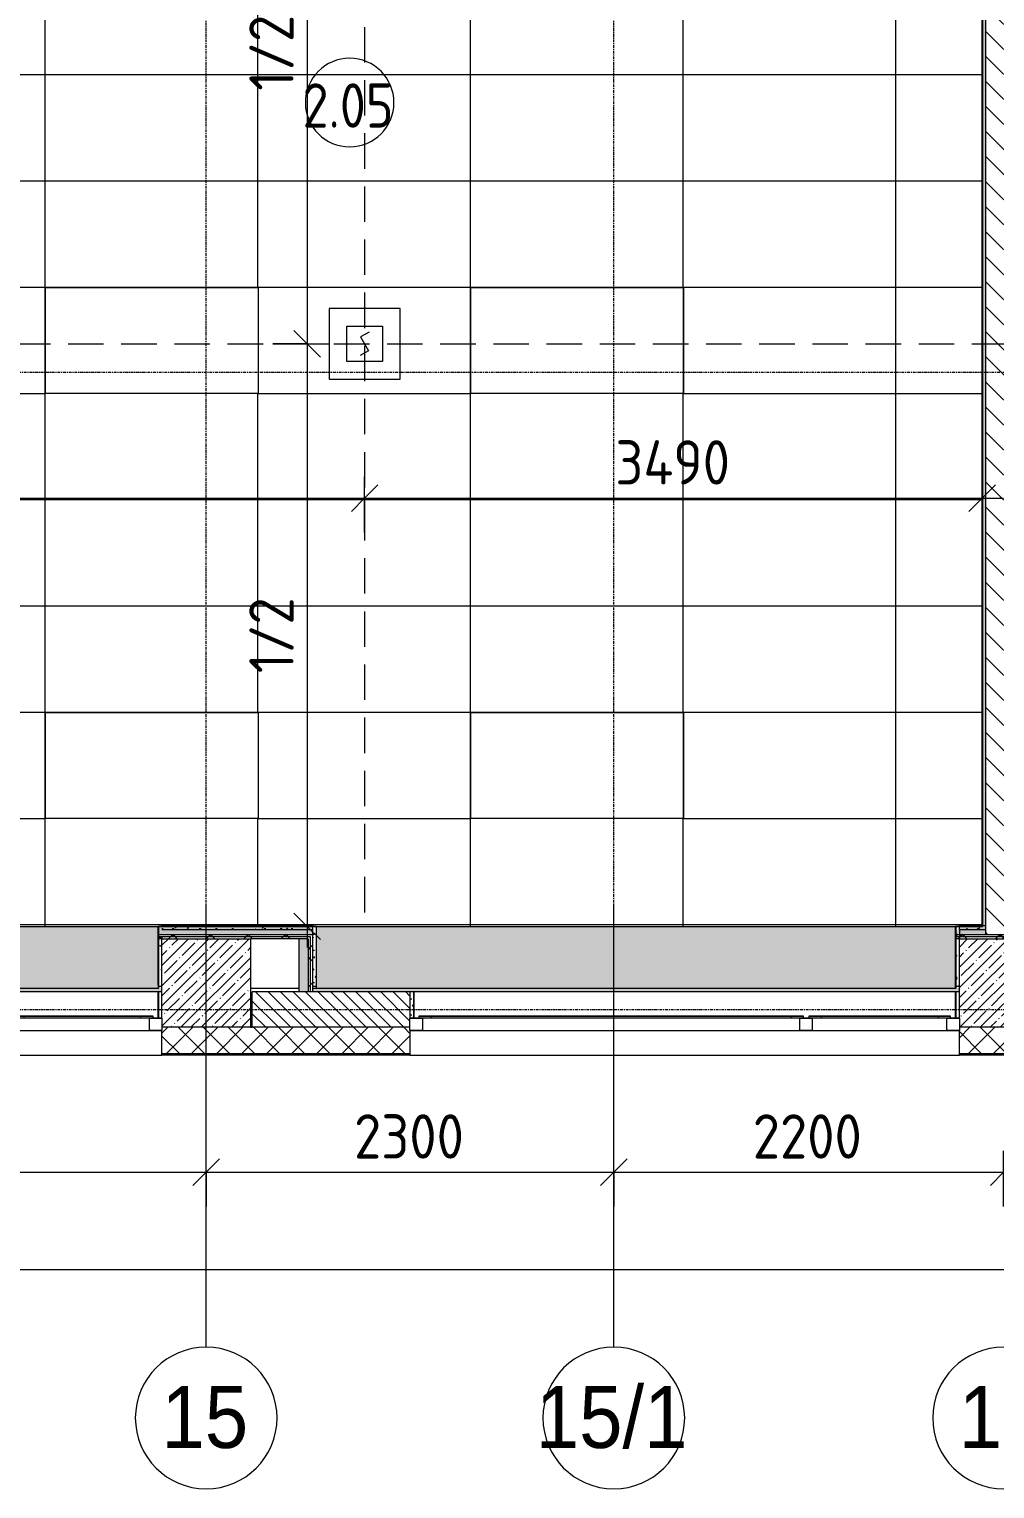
# Model space of a CAD drawing. Header units: millimetres. Extents: x 34897 to 231692, y -8553 to 29000.
# Drawn here: x 51161 to 56610, y -2706 to 5537 of the extents above; entities that cross this region are included whole.
import ezdxf

# ---------------------------------------------------------------- set-up
doc = ezdxf.new("R2010")
doc.units = ezdxf.units.MM
doc.linetypes.add('ADSK_Штрих_ш2 п1', pattern=[300, 200, -100])
doc.linetypes.add('Осевая', pattern=[31.75, 6.35, -4.7625, 15.875, -4.7625])
for name, color, linetype, lineweight in [('A-ANNO-DIMS', 7, 'Continuous', 9), ('A-ANNO-DIMS-100', 7, 'Continuous', 9), ('A-AREA-IDEN', 7, 'Continuous', 9), ('A-CLNG-PATT', 7, 'Continuous', 9), ('A-DETL', 7, 'Continuous', 9), ('A-DETL-1', 7, 'ADSK_Штрих_ш2 п1', 9), ('A-GLAZ', 7, 'Continuous', 9), ('A-GLAZ-1', 7, 'Continuous', 13), ('A-WALL', 7, 'Continuous', 9), ('I-WALL', 7, 'Continuous', 9), ('S-COLS', 7, 'Continuous', 9), ('Оси', 7, 'Continuous', 9), ('Оси-1', 7, 'Continuous', 20), ('Оси-2', 7, 'Осевая', 9)]:
    doc.layers.add(name, color=color, linetype=linetype, lineweight=lineweight)
for name, color, linetype, lineweight, true_color in [('A-ANNO-NOTE', 1, 'Continuous', 9, 0xff0000), ('A-CLNG-1', 7, 'Continuous', 9, 0xeaeaea), ('A-WALL-1', 7, 'Continuous', 9, 0x3c3c3c), ('A-WALL-2', 7, 'Continuous', 9, 0x535353), ('A-WALL-FNSH-1', 7, 'Continuous', 9, 0x3c3c3c), ('I-WALL-1', 7, 'Continuous', 9, 0x535353), ('S-COLS-1', 9, 'Continuous', 9, 0x808080), ('S-COLS-2', 7, 'Continuous', 9, 0x3c3c3c)]:
    doc.layers.add(name, color=color, linetype=linetype, lineweight=lineweight, true_color=true_color)
doc.layers.add('A-CLNG-PATT-1', color=7, linetype='Continuous', lineweight=9, transparency=1)
doc.styles.add('Arial', font='arial.ttf', dxfattribs={"width": 0.9, "height": 350})
doc.styles.add('GOST Common', font='GOST_Common.ttf', dxfattribs={"width": 0.9, "height": 250})
doc.styles.add('ISOCPEUR', font='isocpeur.ttf', dxfattribs={"width": 0.9, "height": 250})
doc.dimstyles.new('ISO-2_5_0_9К_БОЛЬШОЙ', dxfattribs={"dimscale": 304.8, "dimtxt": 248.995294, "dimasz": 0.492126, "dimexe": 0.393701, "dimexo": 0.984252, "dimgap": 0, "dimtad": 1, "dimdec": 0, "dimrnd": 10, "dimzin": 0, "dimdsep": 46, "dimtxsty": 'ISOCPEUR', "dimblk1": 'OBLIQUE', "dimblk2": 'OBLIQUE', "dimsah": 1, "dimcen": 0.09, "dimdle": 0.393701, "dimazin": 0, "dimtfac": 1, "dimtdec": 4, "dimtix": 1, "dimtmove": 0, "dimatfit": 3, "dimfxl": 1, "dimtvp": 1, "dimtolj": 1, "dimtzin": 0, "dimarcsym": 2})
pattern_1 = [(0, (0, 0), (121.92, 30.48), [10.058, -81.382, 10.058, -81.382, -487.68]), (0, (0, 0), (121.92, 30.48), [-182.88, 10.058, -172.822, 10.058, -81.382, -213.36]), (0, (0, 0), (121.92, 30.48), [-457.2, 10.058, -50.902, 10.058, -142.342]), (120, (45.72, 15.24), (-87.356454, 90.345817), [10.058, -81.382, 10.058, -81.382, -487.68]), (120, (45.72, 15.24), (-87.356454, 90.345817), [-182.88, 10.058, -172.822, 10.058, -81.382, -213.36]), (120, (45.72, 15.24), (-87.356454, 90.345817), [-457.2, 10.058, -50.902, 10.058, -142.342]), (240, (60.96, 76.2), (-34.563546, -120.825817), [10.058, -81.382, 10.058, -81.382, -487.68]), (240, (60.96, 76.2), (-34.563546, -120.825817), [-182.88, 10.058, -172.822, 10.058, -81.382, -213.36]), (240, (60.96, 76.2), (-34.563546, -120.825817), [-457.2, 10.058, -50.902, 10.058, -142.342])]
pattern_2 = [(45, (0, 0), (-106.066, 106.066), []), (135, (0, 0), (-106.066, -106.066), [])]

# ---------------------------------------------------------------- blocks, each defined once
blk = doc.blocks.new('BSC_Колонна _Прямоугольная - 500х500-V8-Сводный план потолков 2 этажа в осях 12-23')
at = {"layer": 'S-COLS-1'}
h = blk.add_hatch(dxfattribs=at)
h.set_pattern_fill('FP_9', color=256, style=0, pattern_type=2)
h.set_pattern_definition([(45, (-52160, -150), (-57.02463, 57.02463), []), (45, (-52102.975, -150), (-57.02463, 57.02463), [100.806, -20.161, 3.353, -16.808])])
h.paths.add_polyline_path([(-250, -250), (250, -250), (250, 250), (-250, 250), (-250, -198)])
at = {"layer": 'S-COLS-2'}
for p, q in [((-250, 250), (250, 250)), ((-250, -198), (-250, 250)), ((250, 250), (250, -250)), ((250, -250), (-250, -250))]:
    blk.add_line(p, q, dxfattribs=at)
blk = doc.blocks.new('BSC_Колонна _Прямоугольная - 500х500-V16-Сводный план потолков 2 этажа в осях 12-23')
at = {"layer": 'S-COLS-1'}
h = blk.add_hatch(dxfattribs=at)
h.set_pattern_fill('FP_26', color=256, style=0, pattern_type=2)
h.set_pattern_definition([(45, (-56660, -150), (-57.02463, 57.02463), []), (45, (-56602.975, -150), (-57.02463, 57.02463), [100.806, -20.161, 3.353, -16.808])])
h.paths.add_polyline_path([(-250, -250), (250, -250), (250, 250), (-250, 250), (-250, -198)])
at = {"layer": 'S-COLS-2'}
for p, q in [((-250, 250), (250, 250)), ((-250, -198), (-250, 250)), ((250, 250), (250, -250)), ((250, -250), (-250, -250))]:
    blk.add_line(p, q, dxfattribs=at)
blk = doc.blocks.new('120_Окно_СКБ_2Ст - 120_Окно_СКБ_2Ст 3100х2500 _мал_ створка слева-2_-22446420-Сводный план потолков 2 этажа в осях 12-23')
at = {"layer": 'A-GLAZ'}
for p, q in [((1550, -57), (-1550, -57)), ((-1550, -127), (1550, -127))]:
    blk.add_line(p, q, dxfattribs=at)
at = {"layer": 'A-GLAZ-1'}
for p, q in [((-1550, -127), (-1550, -57)), ((-1550, -57), (-1480, -57)), ((-1480, -57), (-1480, -127)), ((-720, -127), (-720, -57)), ((-720, -57), (-650, -57)), ((-650, -57), (-650, -127)), ((1480, -127), (1480, -57)), ((1480, -57), (1550, -57)), ((1550, -57), (1550, -127)), ((-1480, -127), (-1550, -127)), ((-1500, -127), (-1500, -137)), ((-1500, -137), (-700, -137)), ((-700, -137), (-1500, -137)), ((-1430, -137), (-1430, -127)), ((-770, -137), (-770, -127)), ((-650, -127), (-720, -127)), ((-700, -137), (-700, -127)), ((-670, -127), (-670, -137)), ((-670, -137), (1500, -137)), ((1500, -137), (-670, -137)), ((-600, -137), (-600, -127)), ((1430, -137), (1430, -127)), ((1550, -127), (1480, -127)), ((1500, -137), (1500, -127))]:
    blk.add_line(p, q, dxfattribs=at)
blk = doc.blocks.new('Ось сетки - D8-29747960-Сводный план потолков 2 этажа в осях 12-23')
at = {"layer": 'Оси-1'}
for start, end in [(360, 180), (180, 360)]:
    blk.add_arc((0, 0), 4, start, end, dxfattribs=at)
blk = doc.blocks.new('DIMBLOCK6-Сводный план потолков 2 этажа в осях 12-23')
at = {"layer": 'A-ANNO-DIMS-100'}
for p, q in [((48460, -1111.8), (48460, -797.9)), ((52160, -1111.8), (52160, -797.9)), ((48460, -917.9), (52160, -917.9)), ((48460, -917.9), (48460, -1111.8)), ((52160, -917.9), (52160, -1111.8))]:
    blk.add_line(p, q, dxfattribs=at)
at = {"layer": 'A-ANNO-DIMS-100', "lineweight": 20}
for p, q in [((48460, -917.9), (48535, -842.9)), ((52160, -917.9), (52235, -842.9)), ((48460, -917.9), (48385, -992.9)), ((52160, -917.9), (52085, -992.9))]:
    blk.add_line(p, q, dxfattribs=at)
at = {"layer": 'A-ANNO-DIMS-100', "color": 0, "insert": (49994, -591.3), "char_height": 250, "width": 758.478, "attachment_point": 1, "line_spacing_factor": 1.149209, "style": 'ISOCPEUR'}
blk.add_mtext('3700', dxfattribs=at)
blk = doc.blocks.new('_Oblique')
at = {"color": 0, "linetype": 'ByBlock', "lineweight": -2}
blk.add_line((-0.5, -0.5), (0.5, 0.5), dxfattribs=at)
blk = doc.blocks.new('DIMBLOCK7-Сводный план потолков 2 этажа в осях 12-23')
at = {"layer": 'A-ANNO-DIMS-100'}
for p, q in [((52160, -1111.8), (52160, -797.9)), ((54460, -1111.8), (54460, -797.9)), ((52160, -917.9), (54460, -917.9)), ((52160, -917.9), (52160, -1111.8)), ((54460, -917.9), (54460, -1111.8))]:
    blk.add_line(p, q, dxfattribs=at)
at = {"layer": 'A-ANNO-DIMS-100', "lineweight": 20}
for p, q in [((52160, -917.9), (52235, -842.9)), ((54460, -917.9), (54535, -842.9)), ((52160, -917.9), (52085, -992.9)), ((54460, -917.9), (54385, -992.9))]:
    blk.add_line(p, q, dxfattribs=at)
at = {"layer": 'A-ANNO-DIMS-100', "color": 0, "insert": (52994, -591.3), "char_height": 250, "width": 758.478, "attachment_point": 1, "line_spacing_factor": 1.149209, "style": 'ISOCPEUR'}
blk.add_mtext('2300', dxfattribs=at)
blk = doc.blocks.new('DIMBLOCK8-Сводный план потолков 2 этажа в осях 12-23')
at = {"layer": 'A-ANNO-DIMS-100'}
for p, q in [((54460, -1111.8), (54460, -797.9)), ((56660, -1111.8), (56660, -797.9)), ((54460, -917.9), (56660, -917.9)), ((54460, -917.9), (54460, -1111.8)), ((56660, -917.9), (56660, -1111.8))]:
    blk.add_line(p, q, dxfattribs=at)
at = {"layer": 'A-ANNO-DIMS-100', "lineweight": 20}
for p, q in [((54460, -917.9), (54535, -842.9)), ((56660, -917.9), (56735, -842.9)), ((54460, -917.9), (54385, -992.9)), ((56660, -917.9), (56585, -992.9))]:
    blk.add_line(p, q, dxfattribs=at)
at = {"layer": 'A-ANNO-DIMS-100', "color": 0, "insert": (55244, -591.3), "char_height": 250, "width": 758.478, "attachment_point": 1, "line_spacing_factor": 1.149209, "style": 'ISOCPEUR'}
blk.add_mtext('2200', dxfattribs=at)
blk = doc.blocks.new('DIMBLOCK9-Сводный план потолков 2 этажа в осях 12-23')
at = {"layer": 'A-ANNO-DIMS-100'}
for p, q in [((56660, -1111.8), (56660, -797.9)), ((60460, -1111.8), (60460, -797.9)), ((56660, -917.9), (60460, -917.9)), ((56660, -917.9), (56660, -1111.8)), ((60460, -917.9), (60460, -1111.8))]:
    blk.add_line(p, q, dxfattribs=at)
at = {"layer": 'A-ANNO-DIMS-100', "lineweight": 20}
for p, q in [((56660, -917.9), (56735, -842.9)), ((60460, -917.9), (60535, -842.9)), ((56660, -917.9), (56585, -992.9)), ((60460, -917.9), (60385, -992.9))]:
    blk.add_line(p, q, dxfattribs=at)
at = {"layer": 'A-ANNO-DIMS-100', "color": 0, "insert": (58244, -591.3), "char_height": 250, "width": 758.478, "attachment_point": 1, "line_spacing_factor": 1.149209, "style": 'ISOCPEUR'}
blk.add_mtext('3800', dxfattribs=at)
blk = doc.blocks.new('DIMBLOCK19-Сводный план потолков 2 этажа в осях 12-23')
at = {"layer": 'A-ANNO-DIMS-100'}
for p, q in [((38310, -1662), (38310, -1348.1)), ((84560, -1662), (84560, -1348.1)), ((38190, -1468.1), (84680, -1468.1)), ((38310, -1468.1), (38310, -1662)), ((84560, -1468.1), (84560, -1662))]:
    blk.add_line(p, q, dxfattribs=at)
at = {"layer": 'A-ANNO-DIMS-100', "lineweight": 20}
for p, q in [((38310, -1468.1), (38385, -1393.1)), ((84560, -1468.1), (84635, -1393.1)), ((38310, -1468.1), (38235, -1543.1)), ((84560, -1468.1), (84485, -1543.1))]:
    blk.add_line(p, q, dxfattribs=at)
at = {"layer": 'A-ANNO-DIMS-100', "color": 0, "insert": (61028, -1141.5), "char_height": 250, "width": 976.828, "attachment_point": 1, "line_spacing_factor": 1.149209, "style": 'ISOCPEUR'}
blk.add_mtext('46250', dxfattribs=at)
blk = doc.blocks.new('Марка_Помещения - Номер-25198446-Сводный план потолков 2 этажа в осях 12-23')
at = {"layer": 'A-AREA-IDEN'}
for start, end in [(360, 180), (180, 360)]:
    blk.add_arc((0, 0), 2.5, start, end, dxfattribs=at)
blk = doc.blocks.new('DIMBLOCK66-Сводный план потолков 2 этажа в осях 12-23')
at = {"layer": 'A-ANNO-DIMS-100', "lineweight": 20}
for p, q in [((52729.8, 7050), (52654.8, 7125)), ((52729.8, 7050), (52804.8, 6975)), ((52729.8, 3760), (52654.8, 3835)), ((52729.8, 3760), (52804.8, 3685))]:
    blk.add_line(p, q, dxfattribs=at)
at = {"layer": 'A-ANNO-DIMS-100'}
for p, q in [((52729.8, 7170), (52729.8, 3760)), ((52535.8, 7050), (52849.8, 7050)), ((52729.8, 7050), (52535.8, 7050)), ((52535.8, 3760), (52849.8, 3760)), ((52729.8, 3760), (52535.8, 3760))]:
    blk.add_line(p, q, dxfattribs=at)
at = {"layer": 'A-ANNO-DIMS-100', "color": 0, "insert": (52403.2, 5189.5), "char_height": 250, "width": 517.144, "attachment_point": 1, "rotation": 90, "line_spacing_factor": 1.149209, "style": 'ISOCPEUR'}
blk.add_mtext('1/2', dxfattribs=at)
blk = doc.blocks.new('DIMBLOCK67-Сводный план потолков 2 этажа в осях 12-23')
at = {"layer": 'A-ANNO-DIMS-100', "lineweight": 20}
for p, q in [((52729.8, 3760), (52654.8, 3835)), ((52729.8, 3760), (52804.8, 3685)), ((52729.8, 470), (52654.8, 545)), ((52729.8, 470), (52804.8, 395))]:
    blk.add_line(p, q, dxfattribs=at)
at = {"layer": 'A-ANNO-DIMS-100'}
for p, q in [((52535.8, 3760), (52849.8, 3760)), ((52729.8, 3760), (52535.8, 3760)), ((52729.8, 3760), (52729.8, 350)), ((52535.8, 470), (52849.8, 470)), ((52729.8, 470), (52535.8, 470))]:
    blk.add_line(p, q, dxfattribs=at)
at = {"layer": 'A-ANNO-DIMS-100', "color": 0, "insert": (52403.2, 1899.5), "char_height": 250, "width": 517.144, "attachment_point": 1, "rotation": 90, "line_spacing_factor": 1.149209, "style": 'ISOCPEUR'}
blk.add_mtext('1/2', dxfattribs=at)
blk = doc.blocks.new('DIMBLOCK68-Сводный план потолков 2 этажа в осях 12-23')
at = {"layer": 'A-ANNO-DIMS-100'}
for p, q in [((47651, 2694.7), (47651, 3008.7)), ((53054, 2694.7), (53054, 3008.7)), ((47531, 2888.7), (53054, 2888.7)), ((47651, 2888.7), (47651, 2694.7)), ((53054, 2888.7), (53054, 2694.7))]:
    blk.add_line(p, q, dxfattribs=at)
at = {"layer": 'A-ANNO-DIMS-100', "lineweight": 20}
for p, q in [((47651, 2888.7), (47576, 2813.7)), ((47651, 2888.7), (47726, 2963.7)), ((53054, 2888.7), (52979, 2813.7)), ((53054, 2888.7), (53129, 2963.7))]:
    blk.add_line(p, q, dxfattribs=at)
at = {"layer": 'A-ANNO-DIMS-100', "color": 0, "insert": (50024.5, 3215.3), "char_height": 250, "width": 787.208, "attachment_point": 1, "line_spacing_factor": 1.149209, "style": 'ISOCPEUR'}
blk.add_mtext('5400', dxfattribs=at)
blk = doc.blocks.new('DIMBLOCK69-Сводный план потолков 2 этажа в осях 12-23')
at = {"layer": 'A-ANNO-DIMS-100'}
for p, q in [((53054, 2694.7), (53054, 3008.7)), ((56539, 2694.7), (56539, 3008.7)), ((53054, 2888.7), (56659, 2888.7)), ((53054, 2888.7), (53054, 2694.7)), ((56539, 2888.7), (56539, 2694.7))]:
    blk.add_line(p, q, dxfattribs=at)
at = {"layer": 'A-ANNO-DIMS-100', "lineweight": 20}
for p, q in [((53054, 2888.7), (52979, 2813.7)), ((53054, 2888.7), (53129, 2963.7)), ((56539, 2888.7), (56464, 2813.7)), ((56539, 2888.7), (56614, 2963.7))]:
    blk.add_line(p, q, dxfattribs=at)
at = {"layer": 'A-ANNO-DIMS-100', "color": 0, "insert": (54468.5, 3215.3), "char_height": 250, "width": 787.208, "attachment_point": 1, "line_spacing_factor": 1.149209, "style": 'ISOCPEUR'}
blk.add_mtext('3490', dxfattribs=at)

msp = doc.modelspace()

# ---------------------------------------------------------------- hatches: boundary and pattern name
at = {"layer": 'A-CLNG-PATT'}
h = msp.add_hatch(dxfattribs=at)
h.set_pattern_fill('FP_55', color=256, style=0, pattern_type=2)
h.set_pattern_definition([(180, (46451, 5279.5), (-7e-14, -600), []), (270, (46451, 5279.5), (1200, 7e-14), [])])
h.paths.add_polyline_path([(51910, 470), (51910, 475), (52760, 475), (52760, 470), (56410, 470), (56410, 475), (56540, 475), (56539, 7050), (55210, 7050), (55209, 7050), (55201.5, 7050), (55201.5, 7652), (53718, 7652), (53718, 7050), (51890, 7050), (51890, 7680), (47930, 7679), (47930, 7380), (47650, 7379), (47650, 805), (48124.1, 805), (48124.1, 801), (48145.1, 801), (48145.1, 470), (51890, 470)])
h.paths.add_polyline_path([(54852.4, 1078.9), (53652.4, 1078.9), (53652.4, 1678.9), (54852.4, 1678.9), (54852.4, 1221.5)])
h.paths.add_polyline_path([(51347, 1078.9), (51252.4, 1078.9), (51252.4, 1678.9), (52452.4, 1678.9), (52452.4, 1078.9)])
h.paths.add_polyline_path([(48852.4, 1078.9), (48852.4, 1678.9), (50052.4, 1678.9), (50052.4, 1078.9), (49892.3, 1078.9)])
h.paths.add_polyline_path([(53652.4, 3478.9), (53652.4, 4078.9), (54852.4, 4078.9), (54852.4, 3478.9)])
h.paths.add_polyline_path([(52452.4, 3478.9), (51252.4, 3478.9), (51252.4, 4078.9), (52452.4, 4078.9)])
h.paths.add_polyline_path([(48852.4, 3478.9), (48852.4, 4078.9), (50052.4, 4078.9), (50052.4, 3478.9), (49892.3, 3478.9)])
h.paths.add_polyline_path([(53652.4, 5878.9), (53652.4, 6478.9), (54852.4, 6478.9), (54852.4, 5878.9)])
h.paths.add_polyline_path([(52452.4, 5878.9), (51252.4, 5878.9), (51252.4, 6478.9), (52452.4, 6478.9)])
h.paths.add_polyline_path([(50052.4, 5878.9), (48852.4, 5878.9), (48852.4, 6478.9), (50052.4, 6478.9)])
at = {"layer": 'A-CLNG-PATT-1'}
h = msp.add_hatch(color=256, dxfattribs=at)
h.paths.add_polyline_path([(52801.7, 121), (56389, 121), (56389, 470), (52780, 470), (52780, 121)])
h.paths.add_polyline_path([(48437.6, 121), (51889, 121), (51889, 470), (48145.1, 470), (48145.1, 121)])
at = {"layer": 'A-WALL'}
h = msp.add_hatch(dxfattribs=at)
h.set_pattern_fill('FP_20', color=256, style=0, pattern_type=2)
h.set_pattern_definition([(135, (0, 0), (-35.35534, -35.35534), [])])
h.paths.add_polyline_path([(53310, -100), (53310, 100), (52420, 100), (52420, -100), (52801.7, -100)])
h = msp.add_hatch(dxfattribs=at)
h.set_pattern_fill('FP_21', color=256, style=0, pattern_type=2)
h.set_pattern_definition([(45, (0, 0), (-70.71068, 70.71068), []), (135, (0, 0), (-70.71068, -70.71068), [])])
h.paths.add_polyline_path([(75700, -250), (75700, -100), (71560, -100), (71560, -250), (75349.7, -250)])
h.paths.add_polyline_path([(70258.2, -250), (70660, -250), (70660, -100), (67060, -100), (67060, -250), (68803.5, -250)])
h.paths.add_polyline_path([(65910, -250), (66160, -250), (66160, -100), (65160, -100), (65160, -250), (65894.1, -250)])
h.paths.add_polyline_path([(62060, -250), (62060, -100), (60910, -100), (60910, -250), (61530, -250)])
h.paths.add_polyline_path([(58060, -250), (58810, -250), (58810, -100), (58060, -100), (58060, -118)])
h.paths.add_polyline_path([(57160, -250), (57160, -100), (56410, -100), (56410, -250)])
h.paths.add_polyline_path([(52801.7, -250), (53310, -250), (53310, -100), (51910, -100), (51910, -250)])
h.paths.add_polyline_path([(47410, -250), (48810, -250), (48810, -100), (47410, -100), (47410, -118)])
h.paths.add_polyline_path([(45310, -250), (45310, -100), (44936.3, -100), (44936.3, -250)])
h.paths.add_polyline_path([(44036.3, -250), (44036.3, -100), (42660, -100), (42660, -250)])
h.paths.add_polyline_path([(39560, -250), (39560, -100), (38742.7, -100), (38742.7, -250)])
at = {"layer": 'I-WALL'}
h = msp.add_hatch(dxfattribs=at)
h.set_pattern_fill('FP_19', color=256, style=0, pattern_type=2)
h.set_pattern_definition([(135, (0, 0), (-70.71068, -70.71068), [])])
h.paths.add_polyline_path([(56560, 425), (56760, 425), (56760, 7400), (56560, 7400), (56560, 450)])
h = msp.add_hatch(dxfattribs=at)
h.set_pattern_fill('FP_46', color=256, style=0, pattern_type=2)
h.set_pattern_definition(pattern_1)
h.paths.add_polyline_path([(56560, 470), (56560, 7070), (56540, 7070), (56540, 470)])
for points in [[(51910, 425), (52760, 425), (52760, 475), (51910, 475), (51910, 470), (51890, 470), (51890, 425)], [(56390, 425), (56560, 425), (56560, 475), (56410, 475), (56410, 450), (56390, 450)], [(52735, 100), (52735, 400), (52685, 400), (52685, 100)]]:
    msp.add_hatch(color=256, dxfattribs=at).paths.add_polyline_path(points)
h = msp.add_hatch(dxfattribs=at)
h.set_pattern_fill('FP_56', color=256, style=0, pattern_type=2)
h.set_pattern_definition(pattern_2)
h.paths.add_polyline_path([(52760, 412.5), (52760, 425), (51890, 425), (51890, 412.5), (52747.5, 412.5)])
h = msp.add_hatch(dxfattribs=at)
h.set_pattern_fill('FP_56', color=256, style=0, pattern_type=2)
h.set_pattern_definition(pattern_2)
h.paths.add_polyline_path([(52735, 400), (52747.5, 400), (52747.5, 412.5), (51890, 412.5), (51890, 400), (52685, 400)])
h = msp.add_hatch(dxfattribs=at)
h.set_pattern_fill('FP_46', color=256, style=0, pattern_type=2)
h.set_pattern_definition(pattern_1)
h.paths.add_polyline_path([(52780, 450), (52780, 470), (51910, 470), (51910, 450), (52760, 450)])
h = msp.add_hatch(dxfattribs=at)
h.set_pattern_fill('FP_56', color=256, style=0, pattern_type=2)
h.set_pattern_definition(pattern_2)
h.paths.add_polyline_path([(52747.5, 100), (52760, 100), (52760, 412.5), (52747.5, 412.5), (52747.5, 342.6)])
h = msp.add_hatch(dxfattribs=at)
h.set_pattern_fill('FP_46', color=256, style=0, pattern_type=2)
h.set_pattern_definition(pattern_1)
h.paths.add_polyline_path([(52780, 130), (52780, 450), (52760, 450), (52760, 130)])
h = msp.add_hatch(dxfattribs=at)
h.set_pattern_fill('FP_46', color=256, style=0, pattern_type=2)
h.set_pattern_definition(pattern_1)
h.paths.add_polyline_path([(56560, 450), (56560, 470), (56390, 470), (56390, 450), (56438.5, 450)])
h = msp.add_hatch(dxfattribs=at)
h.set_pattern_fill('FP_46', color=256, style=0, pattern_type=2)
h.set_pattern_definition(pattern_1)
h.paths.add_polyline_path([(56410, 130), (56410, 450), (56390, 450), (56390, 130)])
h = msp.add_hatch(dxfattribs=at)
h.set_pattern_fill('FP_56', color=256, style=0, pattern_type=2)
h.set_pattern_definition(pattern_2)
h.paths.add_polyline_path([(56620.3, 412.5), (56760, 412.5), (56760, 425), (56390, 425), (56390, 412.5), (56560, 412.5)])
h = msp.add_hatch(dxfattribs=at)
h.set_pattern_fill('FP_56', color=256, style=0, pattern_type=2)
h.set_pattern_definition(pattern_2)
h.paths.add_polyline_path([(56620.3, 400), (56760, 400), (56760, 412.5), (56390, 412.5), (56390, 400), (56560, 400)])
h = msp.add_hatch(dxfattribs=at)
h.set_pattern_fill('FP_56', color=256, style=0, pattern_type=2)
h.set_pattern_definition(pattern_2)
h.paths.add_polyline_path([(56802.2, 412.5), (57147.5, 412.5), (57147.5, 425), (56560, 425), (56560, 412.5), (56760, 412.5)])
h = msp.add_hatch(dxfattribs=at)
h.set_pattern_fill('FP_56', color=256, style=0, pattern_type=2)
h.set_pattern_definition(pattern_2)
h.paths.add_polyline_path([(56560, 400), (57135, 400), (57135, 412.5), (56560, 412.5)])
h = msp.add_hatch(dxfattribs=at)
h.set_pattern_fill('FP_46', color=256, style=0, pattern_type=2)
h.set_pattern_definition(pattern_1)
h.paths.add_polyline_path([(51890, 120), (51910, 120), (51910, 410), (51890, 410), (51890, 121)])
h = msp.add_hatch(dxfattribs=at)
h.set_pattern_fill('FP_46', color=256, style=0, pattern_type=2)
h.set_pattern_definition(pattern_1)
h.paths.add_polyline_path([(51910, 130), (51910, 400), (51890, 400), (51890, 130)])
h = msp.add_hatch(dxfattribs=at)
h.set_pattern_fill('FP_56', color=256, style=0, pattern_type=2)
h.set_pattern_definition(pattern_2)
h.paths.add_polyline_path([(52747.5, 100), (52747.5, 400), (52735, 400), (52735, 100)])
h = msp.add_hatch(dxfattribs=at)
h.set_pattern_fill('FP_46', color=256, style=0, pattern_type=2)
h.set_pattern_definition(pattern_1)
h.paths.add_polyline_path([(56410, 120), (56410, 400), (56390, 400), (56390, 120)])
h = msp.add_hatch(dxfattribs=at)
h.set_pattern_fill('FP_46', color=256, style=0, pattern_type=2)
h.set_pattern_definition(pattern_1)
h.paths.add_polyline_path([(51910, 100), (51910, 120), (48144.1, 120), (48144.1, 100), (51347, 100)])
h = msp.add_hatch(dxfattribs=at)
h.set_pattern_fill('FP_46', color=256, style=0, pattern_type=2)
h.set_pattern_definition(pattern_1)
h.paths.add_polyline_path([(56410, 100), (56410, 120), (52760, 120), (52760, 100), (55711.2, 100)])
h = msp.add_hatch(dxfattribs=at)
h.set_pattern_fill('FP_46', color=256, style=0, pattern_type=2)
h.set_pattern_definition(pattern_1)
h.paths.add_polyline_path([(53330, -48), (53330, 100), (53310, 100), (53310, -48)])

# ---------------------------------------------------------------- linework, layer by layer
at = {"layer": 'A-ANNO-NOTE'}
for p, q in [((51252.5, 4078.6), (52452.5, 4078.6)), ((51252.5, 3478.6), (51252.5, 4078.6)), ((52452.5, 4078.6), (52452.5, 3478.6)), ((53652.5, 4078.6), (54852.5, 4078.6)), ((53652.5, 3478.6), (53652.5, 4078.6)), ((54852.5, 4078.6), (54852.5, 3478.6)), ((52452.5, 3478.6), (51252.5, 3478.6)), ((54852.5, 3478.6), (53652.5, 3478.6)), ((51252.5, 1678.6), (52452.5, 1678.6)), ((51252.5, 1078.6), (51252.5, 1678.6)), ((52452.5, 1678.6), (52452.5, 1078.6)), ((53652.5, 1678.6), (54852.5, 1678.6)), ((53652.5, 1078.6), (53652.5, 1678.6)), ((54852.5, 1678.6), (54852.5, 1078.6)), ((52452.5, 1078.6), (51252.5, 1078.6)), ((54852.5, 1078.6), (53652.5, 1078.6))]:
    msp.add_line(p, q, dxfattribs=at)
at = {"layer": 'A-CLNG-1'}
for p, q in [((51252.4, 3478.9), (51252.4, 4078.9)), ((51252.4, 4078.9), (52452.4, 4078.9)), ((52452.4, 4078.9), (52452.4, 3478.9)), ((53652.4, 3478.9), (53652.4, 4078.9)), ((53652.4, 4078.9), (54852.4, 4078.9)), ((54852.4, 4078.9), (54852.4, 3478.9)), ((52452.4, 3478.9), (51252.4, 3478.9)), ((54852.4, 3478.9), (53652.4, 3478.9)), ((51252.4, 1078.9), (51252.4, 1678.9)), ((51252.4, 1678.9), (52452.4, 1678.9)), ((52452.4, 1678.9), (52452.4, 1078.9)), ((53652.4, 1078.9), (53652.4, 1678.9)), ((53652.4, 1678.9), (54852.4, 1678.9)), ((54852.4, 1678.9), (54852.4, 1078.9)), ((52452.4, 1078.9), (51252.4, 1078.9)), ((54852.4, 1078.9), (53652.4, 1078.9)), ((48145.1, 470), (51890, 470)), ((51889, 470), (51889, 121)), ((52780, 470), (56389, 470)), ((56389, 121), (56389, 470)), ((52780, 130), (52780, 121)), ((52780, 121), (56389, 121)), ((53331, 100), (53331, -48))]:
    msp.add_line(p, q, dxfattribs=at)
at = {"layer": 'A-DETL'}
for p, q in [((52854, 3960), (52854, 3560)), ((53254, 3960), (52854, 3960)), ((53254, 3560), (53254, 3960)), ((53079.1, 3826.5), (53031.5, 3799)), ((53031.5, 3799), (53076.5, 3721)), ((53076.5, 3721), (53028.9, 3693.5)), ((52854, 3560), (53254, 3560))]:
    msp.add_line(p, q, dxfattribs=at)
at = {"layer": 'A-DETL-1'}
for p, q in [((53054, 7049), (53054, 471)), ((52954, 3860), (53154, 3860)), ((52954, 3660), (52954, 3860)), ((53154, 3860), (53154, 3660)), ((38781, 3760), (65410, 3760)), ((53154, 3660), (52954, 3660))]:
    msp.add_line(p, q, dxfattribs=at)
at = {"layer": 'A-WALL'}
for p, q in [((56560, 425), (56560, 7400)), ((56540, 7050), (56540, 470)), ((51890, 425), (52760, 425)), ((51890, 412.5), (52747.5, 412.5)), ((52747.5, 412.5), (52747.5, 100)), ((56390, 470), (56540, 470)), ((56390, 425), (57160, 425)), ((56390, 412.5), (57147.5, 412.5)), ((51910, 400), (51890, 400)), ((52735, 400), (52735, 100)), ((56410, 400), (56390, 400)), ((51890, 120), (48145.1, 120)), ((56390, 120), (52760, 120)), ((53310, -100), (52420, -100)), ((53310, -250), (51910, -250)), ((53310, -253), (51910, -253)), ((57160, -250), (56410, -250)), ((57160, -253), (56410, -253))]:
    msp.add_line(p, q, dxfattribs=at)
at = {"layer": 'A-WALL-1'}
for p, q in [((51890, 470), (52780, 470)), ((51910, 470), (51910, 475)), ((51910, 475), (52760, 475)), ((52760, 450), (51910, 450)), ((52760, 475), (52760, 100)), ((52780, 470), (52780, 130)), ((56410, 475), (56560, 475)), ((56410, 450), (56410, 475)), ((56560, 450), (56410, 450)), ((56410, 450), (56410, 400)), ((51890, 410), (51910, 410)), ((51910, 410), (51910, 400)), ((52735, 400), (52410, 400)), ((52685, 100), (52685, 400)), ((51910, 100), (47920, 100)), ((51890, 130), (51890, 140.5)), ((51910, 130), (51890, 130)), ((51890, 120), (51890, 121)), ((52420, -100), (52420, 100)), ((56410, 100), (52420, 100)), ((52780, 130), (52760, 130)), ((53310, 100), (53310, -48)), ((53330, 100), (53330, -48)), ((56390, 130), (56390, 140.5)), ((56410, 130), (56390, 130)), ((56390, 120), (56390, 121)), ((51910, -250), (51910, -118)), ((52410, -100), (52420, -100)), ((53310, -118), (53310, -250)), ((56410, -250), (56410, -118))]:
    msp.add_line(p, q, dxfattribs=at)
at = {"layer": 'A-WALL-2'}
for p, q in [((51890, 100), (51890, -48)), ((56390, 100), (56390, -48)), ((48810, -258), (51910, -258)), ((53310, -258), (56410, -258))]:
    msp.add_line(p, q, dxfattribs=at)
at = {"layer": 'A-WALL-FNSH-1'}
for p, q in [((56539, 471), (56539, 7049)), ((51889, 140.5), (51889, 471)), ((51889, 471), (52781, 471)), ((51889, 420.5), (51890, 420.5)), ((51890, 470), (51890, 140.5)), ((51890, 420.5), (51890, 121)), ((52781, 471), (52781, 130)), ((56389, 470), (56389, 471)), ((56389, 471), (56539, 471)), ((56389, 140.5), (56389, 470)), ((56389, 470), (56390, 470)), ((56390, 470), (56390, 121)), ((56390, 470), (56390, 140.5)), ((48145.1, 121), (51889, 121)), ((51890, 140.5), (51889, 140.5)), ((51889, -48), (51889, 100)), ((52781, 130), (52780, 130)), ((52800, 120), (52800, 121)), ((53331, 100), (53331, -48)), ((56390, 140.5), (56389, 140.5)), ((56389, -48), (56389, 100)), ((51910, -258), (51910, -250)), ((53310, -258), (51910, -258)), ((53310, -250), (53310, -258)), ((56410, -258), (56410, -250)), ((57160, -258), (56410, -258))]:
    msp.add_line(p, q, dxfattribs=at)
at = {"layer": 'I-WALL-1'}
msp.add_line((52685, 120), (52410, 120), dxfattribs=at)
at = {"layer": 'Оси'}
for p, q in [((52160, -1906.3), (52160, 593.7)), ((54460, -1906.3), (54460, 593.7))]:
    msp.add_line(p, q, dxfattribs=at)
at = {"layer": 'Оси-2'}
for p, q in [((52160, 593.7), (52160, 24898.1)), ((54460, 593.7), (54460, 24898.1)), ((38196.8, 3600), (82030.3, 3600)), ((38196.8, 0), (82030.3, 0))]:
    msp.add_line(p, q, dxfattribs=at)

# ---------------------------------------------------------------- block references
at = {"layer": 'A-AREA-IDEN', "xscale": 99.99999999999993, "yscale": 99.99999999999993, "zscale": 99.99999999999993}
msp.add_blockref('Марка_Помещения - Номер-25198446-Сводный план потолков 2 этажа в осях 12-23', (52969.6, 5122.3), dxfattribs=at)
at = {"layer": 'A-GLAZ', "rotation": 180}
for p in [(50360, -175), (54860, -175)]:
    msp.add_blockref('120_Окно_СКБ_2Ст - 120_Окно_СКБ_2Ст 3100х2500 _мал_ створка слева-2_-22446420-Сводный план потолков 2 этажа в осях 12-23', p, dxfattribs=at)
at = {"layer": 'S-COLS'}
for name, p in [('BSC_Колонна _Прямоугольная - 500х500-V8-Сводный план потолков 2 этажа в осях 12-23', (52160, 150)), ('BSC_Колонна _Прямоугольная - 500х500-V16-Сводный план потолков 2 этажа в осях 12-23', (56660, 150))]:
    msp.add_blockref(name, p, dxfattribs=at)
at = {"layer": 'Оси-1', "xscale": 99.99999999999993, "yscale": 99.99999999999993, "zscale": 99.99999999999993}
for p in [(52160, -2306.3), (54460, -2306.3), (56660, -2306.3)]:
    msp.add_blockref('Ось сетки - D8-29747960-Сводный план потолков 2 этажа в осях 12-23', p, dxfattribs=at)

# ---------------------------------------------------------------- texts
at = {"layer": 'A-AREA-IDEN', "insert": (52703.9, 5230.9), "char_height": 250, "width": 663.797, "attachment_point": 1, "style": 'GOST Common'}
msp.add_mtext('2.05', dxfattribs=at)
at = {"layer": 'Оси', "char_height": 350, "attachment_point": 1, "style": 'Arial'}
for s, insert, width in [('15', (51907.4, -2125.6), 606.076), ('15/1', (54019.7, -2125.6), 1060.633), ('16', (56407.4, -2125.6), 606.076)]:
    msp.add_mtext(s, dxfattribs=dict(at, insert=insert, width=width))

# ---------------------------------------------------------------- dimensions: what is measured, and where the dimension line sits
at = {"layer": 'A-ANNO-DIMS'}
for base, p1, p2, override, picture, middle in [((52729.8, 3760), (52835.8, 7050), (52835.8, 3760), {"dimpost": '<>', "dimfxl": 3290.000005}, 'DIMBLOCK66-Сводный план потолков 2 этажа в осях 12-23', (52604.8, 5405)), ((52729.8, 470), (52835.8, 3760), (52835.8, 470), {"dimpost": '<>', "dimfxl": 3290}, 'DIMBLOCK67-Сводный план потолков 2 этажа в осях 12-23', (52604.8, 2115))]:
    dim = msp.add_linear_dim(base=base, p1=p1, p2=p2, angle=90, text='1/2', dimstyle='ISO-2_5_0_9К_БОЛЬШОЙ', override=override, dxfattribs=at)
    dim.commit()
    dim.dimension.update_dxf_attribs({"geometry": picture, "text_midpoint": middle})
for base, p1, p2, override, picture, middle in [((53054, 2888.7), (47651, 2994.7), (53054, 2994.7), {"dimpost": '<>', "dimfxl": 5402.999932}, 'DIMBLOCK68-Сводный план потолков 2 этажа в осях 12-23', (50352.5, 3013.7)), ((56539, 2888.7), (53054, 2994.7), (56539, 2994.7), {"dimpost": '<>', "dimfxl": 3485}, 'DIMBLOCK69-Сводный план потолков 2 этажа в осях 12-23', (54796.5, 3013.7)), ((52160, -917.9), (48460, -811.8), (52160, -811.8), {"dimpost": '<>', "dimfxl": 3700}, 'DIMBLOCK6-Сводный план потолков 2 этажа в осях 12-23', (50310, -792.9)), ((54460, -917.9), (52160, -811.8), (54460, -811.8), {"dimpost": '<>', "dimfxl": 2300}, 'DIMBLOCK7-Сводный план потолков 2 этажа в осях 12-23', (53310, -792.9)), ((56660, -917.9), (54460, -811.8), (56660, -811.8), {"dimpost": '<>', "dimfxl": 2200}, 'DIMBLOCK8-Сводный план потолков 2 этажа в осях 12-23', (55560, -792.9)), ((60460, -917.9), (56660, -811.8), (60460, -811.8), {"dimpost": '<>', "dimfxl": 3800}, 'DIMBLOCK9-Сводный план потолков 2 этажа в осях 12-23', (58560, -792.9)), ((84560, -1468.1), (38310, -1362), (84560, -1362), {"dimpost": '<>', "dimfxl": 46250}, 'DIMBLOCK19-Сводный план потолков 2 этажа в осях 12-23', (61435, -1343.1))]:
    dim = msp.add_linear_dim(base=base, p1=p1, p2=p2, dimstyle='ISO-2_5_0_9К_БОЛЬШОЙ', override=override, dxfattribs=at)
    dim.commit()
    dim.dimension.update_dxf_attribs({"geometry": picture, "text_midpoint": middle})

doc.saveas('drawing.dxf')
